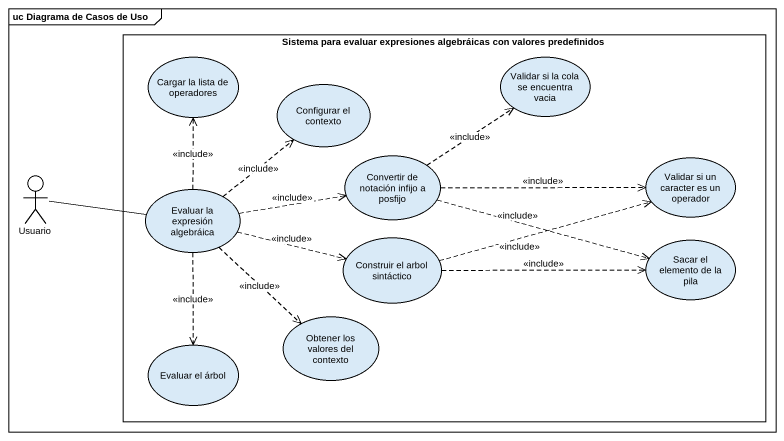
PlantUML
@startuml
mainframe uc Diagrama de Casos de Uso
rectangle "Sistema para evaluar expresiones algebráicas con valores predefinidos" as Sistema_para_evaluar {
  usecase "Cargar la lista de operadores" as Cargar_la_lista_de
  usecase "Validar si la cola se encuentra vacia" as Validar_si_la_cola_se
  usecase "Configurar el contexto" as Configurar_el_contexto
  usecase "Convertir de notación infijo a posfijo" as Convertir_de_notación
  usecase "Validar si un caracter es un operador" as Validar_si_un_caracter_es
  usecase "Evaluar la expresión algebráica" as Evaluar_la_expresión
  usecase "Construir el arbol sintáctico" as Construir_el_arbol
  usecase "Sacar el elemento de la pila" as Sacar_el_elemento_de_la_pila
  usecase "Obtener los valores del contexto" as Obtener_los_valores_del
  usecase "Evaluar el árbol" as Evaluar_el_árbol
}
actor Usuario
Usuario -right- Evaluar_la_expresión
Convertir_de_notación .up.> Validar_si_la_cola_se : <<include>>
Convertir_de_notación .right.> Validar_si_un_caracter_es : <<include>>
Convertir_de_notación .right.> Sacar_el_elemento_de_la_pila : <<include>>
Evaluar_la_expresión .up.> Cargar_la_lista_de : <<include>>
Evaluar_la_expresión .up.> Configurar_el_contexto : <<include>>
Evaluar_la_expresión .right.> Convertir_de_notación : <<include>>
Evaluar_la_expresión .right.> Construir_el_arbol : <<include>>
Evaluar_la_expresión ..> Obtener_los_valores_del : <<include>>
Evaluar_la_expresión ..> Evaluar_el_árbol : <<include>>
Construir_el_arbol .right.> Validar_si_un_caracter_es : <<include>>
Construir_el_arbol .right.> Sacar_el_elemento_de_la_pila : <<include>>
@enduml
